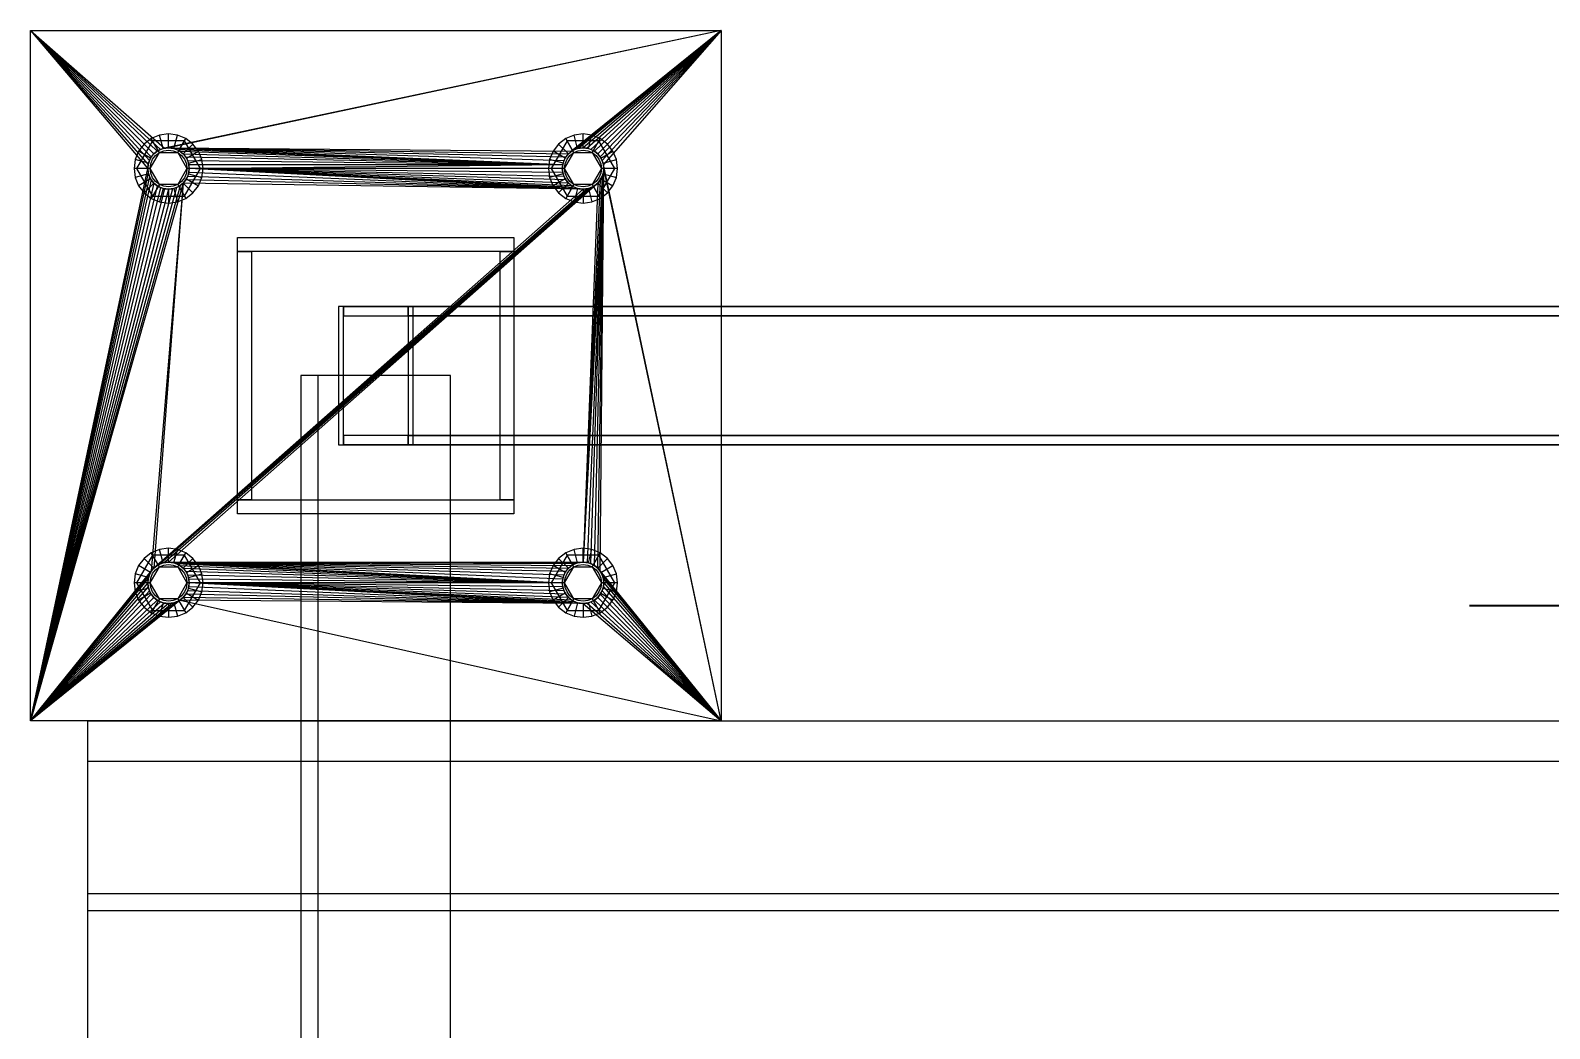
# Model space of a CAD drawing. Header units: millimetres. Extents: x -1970 to 34302, y -65268 to 6837.
# Drawn here: x 9095 to 9754, y -17534 to -17100 of the extents above; entities that cross this region are included whole.
import ezdxf

# ---------------------------------------------------------------- set-up
doc = ezdxf.new("R2010")
doc.units = ezdxf.units.MM
doc.layers.add('COTAS_O', color=1, linetype='Continuous', lineweight=0)
doc.layers.add('superior_mezcladora', color=7, linetype='Continuous', lineweight=0)
doc.dimstyles.new('R19_100', dxfattribs={"dimtxt": 250, "dimasz": 150, "dimexe": 150, "dimexo": 80, "dimgap": 100, "dimtad": 1, "dimtih": 1, "dimtoh": 1, "dimdsep": 46, "dimcen": 0.09, "dimadec": 0, "dimazin": 0, "dimtfac": 1, "dimtdec": 4, "dimtofl": 0, "dimtmove": 0, "dimatfit": 3, "dimfxl": 1, "dimtolj": 1, "dimtzin": 0, "dimarcsym": 0})

# ---------------------------------------------------------------- blocks, each defined once
blk = doc.blocks.new('*D29')
at = {"layer": 'COTAS_O', "color": 0, "lineweight": -2, "transparency": 16777216}
for p, q in [((10489.53, -17350), (9719.53, -17350)), ((9869.53, -18500), (9869.53, -17500)), ((10489.53, -18650), (9719.53, -18650))]:
    blk.add_line(p, q, dxfattribs=at)
at = {"layer": 'COTAS_O', "color": 0, "transparency": 16777216}
for points in [[(9844.53, -17500), (9894.53, -17500), (9869.53, -17350)], [(9844.53, -18500), (9894.53, -18500), (9869.53, -18650)]]:
    blk.add_solid(points, dxfattribs=at)
at = {"layer": 'Defpoints', "color": 0, "transparency": 16777216}
for p in [(9869.53, -17350), (10569.53, -17350), (10569.53, -18650)]:
    blk.add_point(p, dxfattribs=at)

msp = doc.modelspace()

# ---------------------------------------------------------------- linework, layer by layer
at = {"layer": 'superior_mezcladora'}
for p, q in [((9094.529, -17400), (9094.529, -17100)), ((9094.529, -17100), (9145.529, -17160)), ((9094.529, -17100), (9145.702, -17158.244)), ((9094.529, -17100), (9146.214, -17156.556)), ((9094.529, -17100), (9147.045, -17155)), ((9094.529, -17100), (9148.165, -17153.636)), ((9094.529, -17100), (9149.528, -17152.517)), ((9094.529, -17100), (9151.084, -17151.685)), ((9094.529, -17100), (9152.773, -17151.173)), ((9094.529, -17100), (9394.529, -17100)), ((9394.529, -17100), (9152.773, -17151.173)), ((9394.529, -17100), (9154.529, -17151)), ((9394.529, -17100), (9329.528, -17152.517)), ((9394.529, -17100), (9331.084, -17151.685)), ((9394.529, -17100), (9332.773, -17151.173)), ((9394.529, -17100), (9334.529, -17151)), ((9394.529, -17100), (9336.284, -17151.173)), ((9394.529, -17100), (9337.973, -17151.685)), ((9394.529, -17100), (9339.529, -17152.517)), ((9394.529, -17100), (9340.893, -17153.636)), ((9394.529, -17100), (9342.012, -17155)), ((9394.529, -17100), (9342.843, -17156.556)), ((9394.529, -17100), (9343.356, -17158.244)), ((9394.529, -17100), (9394.529, -17400)), ((9147.029, -17147.01), (9143.922, -17149.393)), ((9150.646, -17145.511), (9147.029, -17147.01)), ((9150.029, -17152.206), (9147.029, -17147.01)), ((9154.529, -17145), (9150.646, -17145.511)), ((9152.199, -17151.307), (9150.646, -17145.511)), ((9158.411, -17145.511), (9154.529, -17145)), ((9154.529, -17151), (9154.529, -17145)), ((9156.858, -17151.307), (9158.411, -17145.511)), ((9162.029, -17147.01), (9158.411, -17145.511)), ((9159.029, -17152.206), (9162.029, -17147.01)), ((9165.135, -17149.393), (9162.029, -17147.01)), ((9327.029, -17147.01), (9323.922, -17149.393)), ((9330.646, -17145.511), (9327.029, -17147.01)), ((9330.029, -17152.206), (9327.029, -17147.01)), ((9334.529, -17145), (9330.646, -17145.511)), ((9332.199, -17151.307), (9330.646, -17145.511)), ((9338.411, -17145.511), (9334.529, -17145)), ((9334.529, -17151), (9334.529, -17145)), ((9336.858, -17151.307), (9338.411, -17145.511)), ((9342.029, -17147.01), (9338.411, -17145.511)), ((9339.029, -17152.206), (9342.029, -17147.01)), ((9345.135, -17149.393), (9342.029, -17147.01)), ((9141.538, -17152.5), (9140.04, -17156.118)), ((9147.604, -17148.006), (9140.679, -17160)), ((9143.922, -17149.393), (9141.538, -17152.5)), ((9146.734, -17155.5), (9141.538, -17152.5)), ((9148.165, -17153.636), (9143.922, -17149.393)), ((9146.529, -17160), (9150.529, -17153.072)), ((9146.734, -17155.5), (9148.165, -17153.636)), ((9148.165, -17153.636), (9147.045, -17155)), ((9161.454, -17148.006), (9147.604, -17148.006)), ((9150.529, -17153.072), (9147.604, -17148.006)), ((9148.165, -17153.636), (9150.029, -17152.206)), ((9149.528, -17152.517), (9148.165, -17153.636)), ((9148.872, -17154.343), (9150.529, -17153.072)), ((9151.084, -17151.685), (9149.528, -17152.517)), ((9150.029, -17152.206), (9152.199, -17151.307)), ((9150.529, -17153.072), (9152.458, -17152.273)), ((9150.529, -17153.072), (9158.529, -17153.072)), ((9152.773, -17151.173), (9151.084, -17151.685)), ((9152.199, -17151.307), (9154.529, -17151)), ((9152.458, -17152.273), (9154.529, -17152)), ((9154.529, -17151), (9152.773, -17151.173)), ((9156.284, -17151.173), (9154.529, -17151)), ((9154.529, -17151), (9325.702, -17158.244)), ((9154.529, -17151), (9326.214, -17156.556)), ((9154.529, -17151), (9327.045, -17155)), ((9154.529, -17151), (9328.165, -17153.636)), ((9154.529, -17151), (9329.528, -17152.517)), ((9154.529, -17151), (9156.858, -17151.307)), ((9154.529, -17152), (9156.599, -17152.273)), ((9157.973, -17151.685), (9156.284, -17151.173)), ((9156.284, -17151.173), (9325.702, -17158.244)), ((9156.599, -17152.273), (9158.529, -17153.072)), ((9156.858, -17151.307), (9159.029, -17152.206)), ((9159.529, -17152.517), (9157.973, -17151.685)), ((9157.973, -17151.685), (9325.702, -17158.244)), ((9158.529, -17153.072), (9161.454, -17148.006)), ((9158.529, -17153.072), (9160.185, -17154.343)), ((9158.529, -17153.072), (9162.529, -17160)), ((9159.029, -17152.206), (9160.893, -17153.636)), ((9160.893, -17153.636), (9159.529, -17152.517)), ((9159.529, -17152.517), (9325.702, -17158.244)), ((9160.893, -17153.636), (9165.135, -17149.393)), ((9162.012, -17155), (9160.893, -17153.636)), ((9160.893, -17153.636), (9325.702, -17158.244)), ((9160.893, -17153.636), (9162.323, -17155.5)), ((9168.379, -17160), (9161.454, -17148.006)), ((9162.323, -17155.5), (9167.519, -17152.5)), ((9167.519, -17152.5), (9165.135, -17149.393)), ((9169.017, -17156.118), (9167.519, -17152.5)), ((9321.538, -17152.5), (9320.04, -17156.118)), ((9327.604, -17148.006), (9320.679, -17160)), ((9323.922, -17149.393), (9321.538, -17152.5)), ((9326.734, -17155.5), (9321.538, -17152.5)), ((9328.165, -17153.636), (9323.922, -17149.393)), ((9326.529, -17160), (9330.529, -17153.072)), ((9326.734, -17155.5), (9328.165, -17153.636)), ((9328.165, -17153.636), (9327.045, -17155)), ((9341.454, -17148.006), (9327.604, -17148.006)), ((9330.529, -17153.072), (9327.604, -17148.006)), ((9328.165, -17153.636), (9330.029, -17152.206)), ((9329.528, -17152.517), (9328.165, -17153.636)), ((9328.872, -17154.343), (9330.529, -17153.072)), ((9331.084, -17151.685), (9329.528, -17152.517)), ((9330.029, -17152.206), (9332.199, -17151.307)), ((9330.529, -17153.072), (9332.458, -17152.273)), ((9330.529, -17153.072), (9338.529, -17153.072)), ((9332.773, -17151.173), (9331.084, -17151.685)), ((9332.199, -17151.307), (9334.529, -17151)), ((9332.458, -17152.273), (9334.529, -17152)), ((9334.529, -17151), (9332.773, -17151.173)), ((9336.284, -17151.173), (9334.529, -17151)), ((9334.529, -17151), (9336.858, -17151.307)), ((9334.529, -17152), (9336.599, -17152.273)), ((9337.973, -17151.685), (9336.284, -17151.173)), ((9336.599, -17152.273), (9338.529, -17153.072)), ((9336.858, -17151.307), (9339.029, -17152.206)), ((9339.529, -17152.517), (9337.973, -17151.685)), ((9338.529, -17153.072), (9341.454, -17148.006)), ((9338.529, -17153.072), (9340.185, -17154.343)), ((9338.529, -17153.072), (9342.529, -17160)), ((9339.029, -17152.206), (9340.893, -17153.636)), ((9340.893, -17153.636), (9339.529, -17152.517)), ((9340.893, -17153.636), (9345.135, -17149.393)), ((9342.012, -17155), (9340.893, -17153.636)), ((9340.893, -17153.636), (9342.323, -17155.5)), ((9348.379, -17160), (9341.454, -17148.006)), ((9342.323, -17155.5), (9347.519, -17152.5)), ((9347.519, -17152.5), (9345.135, -17149.393)), ((9349.017, -17156.118), (9347.519, -17152.5)), ((9094.529, -17400), (9145.529, -17160)), ((9140.04, -17156.118), (9139.529, -17160)), ((9145.529, -17160), (9139.529, -17160)), ((9139.529, -17160), (9140.04, -17163.882)), ((9145.835, -17157.671), (9140.04, -17156.118)), ((9146.529, -17160), (9140.679, -17160)), ((9140.679, -17160), (9147.604, -17171.994)), ((9145.529, -17160), (9145.835, -17157.671)), ((9145.702, -17158.244), (9145.529, -17160)), ((9145.529, -17160), (9145.702, -17161.756)), ((9145.835, -17162.329), (9145.529, -17160)), ((9146.214, -17156.556), (9145.702, -17158.244)), ((9145.835, -17157.671), (9146.734, -17155.5)), ((9147.045, -17155), (9146.214, -17156.556)), ((9146.529, -17160), (9146.801, -17157.929)), ((9146.801, -17162.071), (9146.529, -17160)), ((9150.529, -17166.928), (9146.529, -17160)), ((9146.801, -17157.929), (9147.6, -17156)), ((9147.6, -17156), (9148.872, -17154.343)), ((9162.529, -17160), (9158.529, -17166.928)), ((9160.185, -17154.343), (9161.457, -17156)), ((9161.454, -17171.994), (9168.379, -17160)), ((9161.457, -17156), (9162.256, -17157.929)), ((9162.843, -17156.556), (9162.012, -17155)), ((9162.012, -17155), (9325.702, -17158.244)), ((9162.256, -17157.929), (9162.529, -17160)), ((9162.529, -17160), (9162.256, -17162.071)), ((9162.323, -17155.5), (9163.222, -17157.671)), ((9168.379, -17160), (9162.529, -17160)), ((9163.356, -17158.244), (9162.843, -17156.556)), ((9162.843, -17156.556), (9325.702, -17158.244)), ((9163.222, -17157.671), (9169.017, -17156.118)), ((9163.222, -17157.671), (9163.529, -17160)), ((9163.529, -17160), (9163.222, -17162.329)), ((9163.529, -17160), (9163.356, -17158.244)), ((9163.356, -17158.244), (9325.702, -17158.244)), ((9163.356, -17161.756), (9163.529, -17160)), ((9163.529, -17160), (9325.702, -17158.244)), ((9325.529, -17160), (9163.529, -17160)), ((9325.702, -17161.756), (9163.529, -17160)), ((9326.214, -17163.444), (9163.529, -17160)), ((9327.045, -17165), (9163.529, -17160)), ((9328.165, -17166.364), (9163.529, -17160)), ((9329.528, -17167.483), (9163.529, -17160)), ((9331.084, -17168.315), (9163.529, -17160)), ((9332.773, -17168.827), (9163.529, -17160)), ((9334.529, -17169), (9163.529, -17160)), ((9169.529, -17160), (9163.529, -17160)), ((9169.529, -17160), (9169.017, -17156.118)), ((9169.017, -17163.882), (9169.529, -17160)), ((9320.04, -17156.118), (9319.529, -17160)), ((9325.529, -17160), (9319.529, -17160)), ((9319.529, -17160), (9320.04, -17163.882)), ((9325.835, -17157.671), (9320.04, -17156.118)), ((9326.529, -17160), (9320.679, -17160)), ((9320.679, -17160), (9327.604, -17171.994)), ((9325.529, -17160), (9325.835, -17157.671)), ((9325.702, -17158.244), (9325.529, -17160)), ((9325.529, -17160), (9325.702, -17161.756)), ((9325.835, -17162.329), (9325.529, -17160)), ((9326.214, -17156.556), (9325.702, -17158.244)), ((9325.835, -17157.671), (9326.734, -17155.5)), ((9327.045, -17155), (9326.214, -17156.556)), ((9326.529, -17160), (9326.801, -17157.929)), ((9326.801, -17162.071), (9326.529, -17160)), ((9330.529, -17166.928), (9326.529, -17160)), ((9326.801, -17157.929), (9327.6, -17156)), ((9327.6, -17156), (9328.872, -17154.343)), ((9343.529, -17160), (9334.529, -17331)), ((9343.529, -17160), (9336.284, -17331.173)), ((9337.973, -17331.685), (9343.529, -17160)), ((9342.529, -17160), (9338.529, -17166.928)), ((9339.529, -17332.517), (9343.529, -17160)), ((9340.185, -17154.343), (9341.457, -17156)), ((9340.893, -17333.636), (9343.529, -17160)), ((9341.454, -17171.994), (9348.379, -17160)), ((9341.457, -17156), (9342.256, -17157.929)), ((9342.843, -17156.556), (9342.012, -17155)), ((9342.012, -17335), (9343.529, -17160)), ((9342.256, -17157.929), (9342.529, -17160)), ((9342.529, -17160), (9342.256, -17162.071)), ((9342.323, -17155.5), (9343.222, -17157.671)), ((9348.379, -17160), (9342.529, -17160)), ((9343.356, -17158.244), (9342.843, -17156.556)), ((9343.222, -17157.671), (9349.017, -17156.118)), ((9343.222, -17157.671), (9343.529, -17160)), ((9343.529, -17160), (9343.222, -17162.329)), ((9394.529, -17400), (9343.356, -17158.244)), ((9343.529, -17160), (9343.356, -17158.244)), ((9343.356, -17161.756), (9343.529, -17160)), ((9394.529, -17400), (9343.529, -17160)), ((9349.529, -17160), (9343.529, -17160)), ((9349.529, -17160), (9349.017, -17156.118)), ((9349.017, -17163.882), (9349.529, -17160)), ((9145.702, -17161.756), (9094.529, -17400)), ((9146.214, -17163.444), (9094.529, -17400)), ((9147.045, -17165), (9094.529, -17400)), ((9148.165, -17166.364), (9094.529, -17400)), ((9160.893, -17166.364), (9094.529, -17400)), ((9145.835, -17162.329), (9140.04, -17163.882)), ((9140.04, -17163.882), (9141.538, -17167.5)), ((9146.734, -17164.5), (9141.538, -17167.5)), ((9148.165, -17166.364), (9143.922, -17170.607)), ((9145.702, -17161.756), (9146.214, -17163.444)), ((9146.734, -17164.5), (9145.835, -17162.329)), ((9146.214, -17163.444), (9147.045, -17165)), ((9148.165, -17166.364), (9146.734, -17164.5)), ((9147.6, -17164), (9146.801, -17162.071)), ((9147.045, -17165), (9148.165, -17166.364)), ((9160.893, -17166.364), (9147.045, -17335)), ((9148.872, -17165.657), (9147.6, -17164)), ((9150.529, -17166.928), (9147.604, -17171.994)), ((9148.165, -17166.364), (9149.528, -17167.483)), ((9160.893, -17166.364), (9148.165, -17333.636)), ((9340.893, -17166.364), (9148.165, -17333.636)), ((9150.029, -17167.794), (9148.165, -17166.364)), ((9150.529, -17166.928), (9148.872, -17165.657)), ((9340.893, -17166.364), (9149.528, -17332.517)), ((9152.458, -17167.727), (9150.529, -17166.928)), ((9158.529, -17166.928), (9150.529, -17166.928)), ((9340.893, -17166.364), (9151.084, -17331.685)), ((9340.893, -17166.364), (9152.773, -17331.173)), ((9340.893, -17166.364), (9154.529, -17331)), ((9158.529, -17166.928), (9156.599, -17167.727)), ((9160.185, -17165.657), (9158.529, -17166.928)), ((9158.529, -17166.928), (9161.454, -17171.994)), ((9160.893, -17166.364), (9159.029, -17167.794)), ((9159.529, -17167.483), (9160.893, -17166.364)), ((9161.457, -17164), (9160.185, -17165.657)), ((9162.323, -17164.5), (9160.893, -17166.364)), ((9160.893, -17166.364), (9162.012, -17165)), ((9334.529, -17169), (9160.893, -17166.364)), ((9160.893, -17166.364), (9165.135, -17170.607)), ((9162.256, -17162.071), (9161.457, -17164)), ((9162.012, -17165), (9162.843, -17163.444)), ((9334.529, -17169), (9162.012, -17165)), ((9163.222, -17162.329), (9162.323, -17164.5)), ((9162.323, -17164.5), (9167.519, -17167.5)), ((9162.843, -17163.444), (9163.356, -17161.756)), ((9334.529, -17169), (9162.843, -17163.444)), ((9163.222, -17162.329), (9169.017, -17163.882)), ((9334.529, -17169), (9163.356, -17161.756)), ((9167.519, -17167.5), (9169.017, -17163.882)), ((9325.835, -17162.329), (9320.04, -17163.882)), ((9320.04, -17163.882), (9321.538, -17167.5)), ((9326.734, -17164.5), (9321.538, -17167.5)), ((9328.165, -17166.364), (9323.922, -17170.607)), ((9325.702, -17161.756), (9326.214, -17163.444)), ((9326.734, -17164.5), (9325.835, -17162.329)), ((9326.214, -17163.444), (9327.045, -17165)), ((9328.165, -17166.364), (9326.734, -17164.5)), ((9327.6, -17164), (9326.801, -17162.071)), ((9327.045, -17165), (9328.165, -17166.364)), ((9328.872, -17165.657), (9327.6, -17164)), ((9330.529, -17166.928), (9327.604, -17171.994)), ((9328.165, -17166.364), (9329.528, -17167.483)), ((9330.029, -17167.794), (9328.165, -17166.364)), ((9330.529, -17166.928), (9328.872, -17165.657)), ((9332.458, -17167.727), (9330.529, -17166.928)), ((9338.529, -17166.928), (9330.529, -17166.928)), ((9343.356, -17161.756), (9334.529, -17331)), ((9342.843, -17163.444), (9334.529, -17331)), ((9342.012, -17165), (9334.529, -17331)), ((9340.893, -17166.364), (9334.529, -17331)), ((9338.529, -17166.928), (9336.599, -17167.727)), ((9340.185, -17165.657), (9338.529, -17166.928)), ((9338.529, -17166.928), (9341.454, -17171.994)), ((9340.893, -17166.364), (9339.029, -17167.794)), ((9339.529, -17167.483), (9340.893, -17166.364)), ((9341.457, -17164), (9340.185, -17165.657)), ((9342.323, -17164.5), (9340.893, -17166.364)), ((9340.893, -17166.364), (9342.012, -17165)), ((9340.893, -17166.364), (9345.135, -17170.607)), ((9342.256, -17162.071), (9341.457, -17164)), ((9342.012, -17165), (9342.843, -17163.444)), ((9343.222, -17162.329), (9342.323, -17164.5)), ((9342.323, -17164.5), (9347.519, -17167.5)), ((9342.843, -17163.444), (9343.356, -17161.756)), ((9343.222, -17162.329), (9349.017, -17163.882)), ((9347.519, -17167.5), (9349.017, -17163.882)), ((9149.528, -17167.483), (9094.529, -17400)), ((9159.529, -17167.483), (9094.529, -17400)), ((9151.084, -17168.315), (9094.529, -17400)), ((9157.973, -17168.315), (9094.529, -17400)), ((9152.773, -17168.827), (9094.529, -17400)), ((9156.284, -17168.827), (9094.529, -17400)), ((9154.529, -17169), (9094.529, -17400)), ((9141.538, -17167.5), (9143.922, -17170.607)), ((9143.922, -17170.607), (9147.029, -17172.99)), ((9150.029, -17167.794), (9147.029, -17172.99)), ((9147.029, -17172.99), (9150.646, -17174.489)), ((9147.604, -17171.994), (9161.454, -17171.994)), ((9339.529, -17167.483), (9148.165, -17333.636)), ((9337.973, -17168.315), (9148.165, -17333.636)), ((9336.284, -17168.827), (9148.165, -17333.636)), ((9334.529, -17169), (9148.165, -17333.636)), ((9149.528, -17167.483), (9151.084, -17168.315)), ((9152.199, -17168.693), (9150.029, -17167.794)), ((9152.199, -17168.693), (9150.646, -17174.489)), ((9151.084, -17168.315), (9152.773, -17168.827)), ((9154.529, -17169), (9152.199, -17168.693)), ((9154.529, -17168), (9152.458, -17167.727)), ((9152.773, -17168.827), (9154.529, -17169)), ((9156.599, -17167.727), (9154.529, -17168)), ((9156.858, -17168.693), (9154.529, -17169)), ((9154.529, -17169), (9156.284, -17168.827)), ((9154.529, -17169), (9154.529, -17175)), ((9156.284, -17168.827), (9157.973, -17168.315)), ((9159.029, -17167.794), (9156.858, -17168.693)), ((9156.858, -17168.693), (9158.411, -17174.489)), ((9157.973, -17168.315), (9159.529, -17167.483)), ((9158.411, -17174.489), (9162.029, -17172.99)), ((9159.029, -17167.794), (9162.029, -17172.99)), ((9162.029, -17172.99), (9165.135, -17170.607)), ((9165.135, -17170.607), (9167.519, -17167.5)), ((9321.538, -17167.5), (9323.922, -17170.607)), ((9323.922, -17170.607), (9327.029, -17172.99)), ((9330.029, -17167.794), (9327.029, -17172.99)), ((9327.029, -17172.99), (9330.646, -17174.489)), ((9327.604, -17171.994), (9341.454, -17171.994)), ((9329.528, -17167.483), (9331.084, -17168.315)), ((9332.199, -17168.693), (9330.029, -17167.794)), ((9332.199, -17168.693), (9330.646, -17174.489)), ((9331.084, -17168.315), (9332.773, -17168.827)), ((9334.529, -17169), (9332.199, -17168.693)), ((9334.529, -17168), (9332.458, -17167.727)), ((9332.773, -17168.827), (9334.529, -17169)), ((9336.599, -17167.727), (9334.529, -17168)), ((9336.858, -17168.693), (9334.529, -17169)), ((9334.529, -17169), (9336.284, -17168.827)), ((9334.529, -17169), (9334.529, -17175)), ((9336.284, -17168.827), (9337.973, -17168.315)), ((9339.029, -17167.794), (9336.858, -17168.693)), ((9336.858, -17168.693), (9338.411, -17174.489)), ((9337.973, -17168.315), (9339.529, -17167.483)), ((9338.411, -17174.489), (9342.029, -17172.99)), ((9339.029, -17167.794), (9342.029, -17172.99)), ((9342.029, -17172.99), (9345.135, -17170.607)), ((9345.135, -17170.607), (9347.519, -17167.5)), ((9150.646, -17174.489), (9154.529, -17175)), ((9154.529, -17175), (9158.411, -17174.489)), ((9330.646, -17174.489), (9334.529, -17175)), ((9334.529, -17175), (9338.411, -17174.489)), ((9184.529, -17196), (9184.529, -17190)), ((9184.529, -17190), (9304.529, -17190)), ((9304.529, -17190), (9304.529, -17196)), ((9304.529, -17196), (9184.529, -17196)), ((9184.529, -17304), (9184.529, -17196)), ((9184.529, -17196), (9190.529, -17196)), ((9190.529, -17196), (9190.529, -17304)), ((9298.529, -17304), (9298.529, -17196)), ((9298.529, -17196), (9304.529, -17196)), ((9304.529, -17196), (9304.529, -17304)), ((10553.33, -17220), (9228.33, -17220)), ((9228.33, -17220), (9228.33, -17280)), ((9230.49, -17220), (9228.33, -17220)), ((9230.49, -17280), (9230.49, -17220)), ((9230.49, -17220), (10555.49, -17220)), ((9230.49, -17220), (9230.49, -17224)), ((9258.567, -17220), (9230.49, -17220)), ((10583.567, -17220), (9258.567, -17220)), ((9258.567, -17220), (9258.567, -17280)), ((9260.727, -17220), (9258.567, -17220)), ((9258.567, -17224), (9258.567, -17220)), ((9260.727, -17280), (9260.727, -17220)), ((9260.727, -17220), (10585.727, -17220)), ((9230.49, -17224), (10555.49, -17224)), ((9230.49, -17224), (9258.567, -17224)), ((10583.567, -17224), (9258.567, -17224)), ((9277.029, -17250), (9212.029, -17250)), ((9212.029, -17250), (9212.029, -18750)), ((9219.529, -17250), (9212.029, -17250)), ((9219.529, -18750), (9219.529, -17250)), ((9277.029, -18750), (9277.029, -17250)), ((10555.49, -17276), (9230.49, -17276)), ((9230.49, -17276), (9230.49, -17280)), ((9258.567, -17276), (9230.49, -17276)), ((9258.567, -17280), (9258.567, -17276)), ((9258.567, -17276), (10583.567, -17276)), ((9228.33, -17280), (10553.33, -17280)), ((9228.33, -17280), (9230.49, -17280)), ((10555.49, -17280), (9230.49, -17280)), ((9230.49, -17280), (9258.567, -17280)), ((9258.567, -17280), (10583.567, -17280)), ((9258.567, -17280), (9260.727, -17280)), ((10585.727, -17280), (9260.727, -17280)), ((9184.529, -17310), (9184.529, -17304)), ((9184.529, -17304), (9304.529, -17304)), ((9190.529, -17304), (9184.529, -17304)), ((9304.529, -17304), (9298.529, -17304)), ((9304.529, -17304), (9304.529, -17310)), ((9304.529, -17310), (9184.529, -17310)), ((9150.646, -17325.511), (9147.029, -17327.01)), ((9154.529, -17325), (9150.646, -17325.511)), ((9152.199, -17331.307), (9150.646, -17325.511)), ((9158.411, -17325.511), (9154.529, -17325)), ((9154.529, -17331), (9154.529, -17325)), ((9156.858, -17331.307), (9158.411, -17325.511)), ((9162.029, -17327.01), (9158.411, -17325.511)), ((9330.646, -17325.511), (9327.029, -17327.01)), ((9334.529, -17325), (9330.646, -17325.511)), ((9332.199, -17331.307), (9330.646, -17325.511)), ((9338.411, -17325.511), (9334.529, -17325)), ((9334.529, -17331), (9334.529, -17325)), ((9336.858, -17331.307), (9338.411, -17325.511)), ((9342.029, -17327.01), (9338.411, -17325.511)), ((9147.604, -17328.006), (9140.679, -17340)), ((9143.922, -17329.393), (9141.538, -17332.5)), ((9147.029, -17327.01), (9143.922, -17329.393)), ((9148.165, -17333.636), (9143.922, -17329.393)), ((9150.029, -17332.206), (9147.029, -17327.01)), ((9161.454, -17328.006), (9147.604, -17328.006)), ((9150.529, -17333.072), (9147.604, -17328.006)), ((9148.165, -17333.636), (9150.029, -17332.206)), ((9151.084, -17331.685), (9149.528, -17332.517)), ((9150.029, -17332.206), (9152.199, -17331.307)), ((9152.773, -17331.173), (9151.084, -17331.685)), ((9152.199, -17331.307), (9154.529, -17331)), ((9152.458, -17332.273), (9154.529, -17332)), ((9154.529, -17331), (9152.773, -17331.173)), ((9156.284, -17331.173), (9154.529, -17331)), ((9154.529, -17331), (9325.529, -17340)), ((9154.529, -17331), (9325.702, -17338.244)), ((9154.529, -17331), (9326.214, -17336.556)), ((9154.529, -17331), (9327.045, -17335)), ((9154.529, -17331), (9328.165, -17333.636)), ((9154.529, -17331), (9329.528, -17332.517)), ((9154.529, -17331), (9331.084, -17331.685)), ((9154.529, -17331), (9332.773, -17331.173)), ((9154.529, -17331), (9334.529, -17331)), ((9154.529, -17331), (9156.858, -17331.307)), ((9154.529, -17332), (9156.599, -17332.273)), ((9157.973, -17331.685), (9156.284, -17331.173)), ((9156.284, -17331.173), (9325.529, -17340)), ((9156.858, -17331.307), (9159.029, -17332.206)), ((9159.529, -17332.517), (9157.973, -17331.685)), ((9157.973, -17331.685), (9325.529, -17340)), ((9158.529, -17333.072), (9161.454, -17328.006)), ((9159.029, -17332.206), (9162.029, -17327.01)), ((9159.029, -17332.206), (9160.893, -17333.636)), ((9160.893, -17333.636), (9165.135, -17329.393)), ((9168.379, -17340), (9161.454, -17328.006)), ((9165.135, -17329.393), (9162.029, -17327.01)), ((9167.519, -17332.5), (9165.135, -17329.393)), ((9327.604, -17328.006), (9320.679, -17340)), ((9323.922, -17329.393), (9321.538, -17332.5)), ((9327.029, -17327.01), (9323.922, -17329.393)), ((9328.165, -17333.636), (9323.922, -17329.393)), ((9330.029, -17332.206), (9327.029, -17327.01)), ((9341.454, -17328.006), (9327.604, -17328.006)), ((9330.529, -17333.072), (9327.604, -17328.006)), ((9328.165, -17333.636), (9330.029, -17332.206)), ((9331.084, -17331.685), (9329.528, -17332.517)), ((9330.029, -17332.206), (9332.199, -17331.307)), ((9332.773, -17331.173), (9331.084, -17331.685)), ((9332.199, -17331.307), (9334.529, -17331)), ((9332.458, -17332.273), (9334.529, -17332)), ((9334.529, -17331), (9332.773, -17331.173)), ((9336.284, -17331.173), (9334.529, -17331)), ((9334.529, -17331), (9336.858, -17331.307)), ((9334.529, -17332), (9336.599, -17332.273)), ((9337.973, -17331.685), (9336.284, -17331.173)), ((9336.858, -17331.307), (9339.029, -17332.206)), ((9339.529, -17332.517), (9337.973, -17331.685)), ((9338.529, -17333.072), (9341.454, -17328.006)), ((9339.029, -17332.206), (9342.029, -17327.01)), ((9339.029, -17332.206), (9340.893, -17333.636)), ((9340.893, -17333.636), (9345.135, -17329.393)), ((9348.379, -17340), (9341.454, -17328.006)), ((9345.135, -17329.393), (9342.029, -17327.01)), ((9347.519, -17332.5), (9345.135, -17329.393)), ((9094.529, -17400), (9147.045, -17335)), ((9094.529, -17400), (9146.214, -17336.556)), ((9094.529, -17400), (9145.702, -17338.244)), ((9140.04, -17336.118), (9139.529, -17340)), ((9141.538, -17332.5), (9140.04, -17336.118)), ((9145.835, -17337.671), (9140.04, -17336.118)), ((9146.734, -17335.5), (9141.538, -17332.5)), ((9145.529, -17340), (9145.835, -17337.671)), ((9145.702, -17338.244), (9145.529, -17340)), ((9146.214, -17336.556), (9145.702, -17338.244)), ((9145.835, -17337.671), (9146.734, -17335.5)), ((9147.045, -17335), (9146.214, -17336.556)), ((9146.529, -17340), (9150.529, -17333.072)), ((9146.529, -17340), (9146.801, -17337.929)), ((9146.734, -17335.5), (9148.165, -17333.636)), ((9146.801, -17337.929), (9147.6, -17336)), ((9148.165, -17333.636), (9147.045, -17335)), ((9147.6, -17336), (9148.872, -17334.343)), ((9149.528, -17332.517), (9148.165, -17333.636)), ((9148.872, -17334.343), (9150.529, -17333.072)), ((9150.529, -17333.072), (9152.458, -17332.273)), ((9150.529, -17333.072), (9158.529, -17333.072)), ((9156.599, -17332.273), (9158.529, -17333.072)), ((9158.529, -17333.072), (9160.185, -17334.343)), ((9158.529, -17333.072), (9162.529, -17340)), ((9160.893, -17333.636), (9159.529, -17332.517)), ((9159.529, -17332.517), (9325.529, -17340)), ((9160.185, -17334.343), (9161.457, -17336)), ((9162.012, -17335), (9160.893, -17333.636)), ((9160.893, -17333.636), (9325.529, -17340)), ((9160.893, -17333.636), (9162.323, -17335.5)), ((9161.457, -17336), (9162.256, -17337.929)), ((9162.843, -17336.556), (9162.012, -17335)), ((9162.012, -17335), (9325.529, -17340)), ((9162.256, -17337.929), (9162.529, -17340)), ((9162.323, -17335.5), (9167.519, -17332.5)), ((9162.323, -17335.5), (9163.222, -17337.671)), ((9163.356, -17338.244), (9162.843, -17336.556)), ((9162.843, -17336.556), (9325.529, -17340)), ((9163.222, -17337.671), (9169.017, -17336.118)), ((9163.222, -17337.671), (9163.529, -17340)), ((9163.529, -17340), (9163.356, -17338.244)), ((9163.356, -17338.244), (9325.529, -17340)), ((9169.017, -17336.118), (9167.519, -17332.5)), ((9169.529, -17340), (9169.017, -17336.118)), ((9320.04, -17336.118), (9319.529, -17340)), ((9321.538, -17332.5), (9320.04, -17336.118)), ((9325.835, -17337.671), (9320.04, -17336.118)), ((9326.734, -17335.5), (9321.538, -17332.5)), ((9325.529, -17340), (9325.835, -17337.671)), ((9325.702, -17338.244), (9325.529, -17340)), ((9326.214, -17336.556), (9325.702, -17338.244)), ((9325.835, -17337.671), (9326.734, -17335.5)), ((9327.045, -17335), (9326.214, -17336.556)), ((9326.529, -17340), (9330.529, -17333.072)), ((9326.529, -17340), (9326.801, -17337.929)), ((9326.734, -17335.5), (9328.165, -17333.636)), ((9326.801, -17337.929), (9327.6, -17336)), ((9328.165, -17333.636), (9327.045, -17335)), ((9327.6, -17336), (9328.872, -17334.343)), ((9329.528, -17332.517), (9328.165, -17333.636)), ((9328.872, -17334.343), (9330.529, -17333.072)), ((9330.529, -17333.072), (9332.458, -17332.273)), ((9330.529, -17333.072), (9338.529, -17333.072)), ((9336.599, -17332.273), (9338.529, -17333.072)), ((9338.529, -17333.072), (9340.185, -17334.343)), ((9338.529, -17333.072), (9342.529, -17340)), ((9340.893, -17333.636), (9339.529, -17332.517)), ((9340.185, -17334.343), (9341.457, -17336)), ((9342.012, -17335), (9340.893, -17333.636)), ((9340.893, -17333.636), (9342.323, -17335.5)), ((9341.457, -17336), (9342.256, -17337.929)), ((9342.843, -17336.556), (9342.012, -17335)), ((9342.012, -17335), (9394.529, -17400)), ((9342.256, -17337.929), (9342.529, -17340)), ((9342.323, -17335.5), (9347.519, -17332.5)), ((9342.323, -17335.5), (9343.222, -17337.671)), ((9343.356, -17338.244), (9342.843, -17336.556)), ((9342.843, -17336.556), (9394.529, -17400)), ((9343.222, -17337.671), (9349.017, -17336.118)), ((9343.222, -17337.671), (9343.529, -17340)), ((9343.529, -17340), (9343.356, -17338.244)), ((9343.356, -17338.244), (9394.529, -17400)), ((9349.017, -17336.118), (9347.519, -17332.5)), ((9349.529, -17340), (9349.017, -17336.118)), ((9145.529, -17340), (9094.529, -17400)), ((9145.702, -17341.756), (9094.529, -17400)), ((9146.214, -17343.444), (9094.529, -17400)), ((9147.045, -17345), (9094.529, -17400)), ((9145.529, -17340), (9139.529, -17340)), ((9139.529, -17340), (9140.04, -17343.882)), ((9145.835, -17342.329), (9140.04, -17343.882)), ((9140.04, -17343.882), (9141.538, -17347.5)), ((9146.529, -17340), (9140.679, -17340)), ((9140.679, -17340), (9147.604, -17351.994)), ((9146.734, -17344.5), (9141.538, -17347.5)), ((9145.529, -17340), (9145.702, -17341.756)), ((9145.835, -17342.329), (9145.529, -17340)), ((9145.702, -17341.756), (9146.214, -17343.444)), ((9146.734, -17344.5), (9145.835, -17342.329)), ((9146.214, -17343.444), (9147.045, -17345)), ((9146.801, -17342.071), (9146.529, -17340)), ((9150.529, -17346.928), (9146.529, -17340)), ((9148.165, -17346.364), (9146.734, -17344.5)), ((9147.6, -17344), (9146.801, -17342.071)), ((9147.045, -17345), (9148.165, -17346.364)), ((9148.872, -17345.657), (9147.6, -17344)), ((9162.529, -17340), (9158.529, -17346.928)), ((9161.457, -17344), (9160.185, -17345.657)), ((9162.323, -17344.5), (9160.893, -17346.364)), ((9160.893, -17346.364), (9162.012, -17345)), ((9161.454, -17351.994), (9168.379, -17340)), ((9162.256, -17342.071), (9161.457, -17344)), ((9162.012, -17345), (9162.843, -17343.444)), ((9334.529, -17349), (9162.012, -17345)), ((9162.529, -17340), (9162.256, -17342.071)), ((9163.222, -17342.329), (9162.323, -17344.5)), ((9162.323, -17344.5), (9167.519, -17347.5)), ((9168.379, -17340), (9162.529, -17340)), ((9162.843, -17343.444), (9163.356, -17341.756)), ((9334.529, -17349), (9162.843, -17343.444)), ((9163.529, -17340), (9163.222, -17342.329)), ((9163.222, -17342.329), (9169.017, -17343.882)), ((9163.356, -17341.756), (9163.529, -17340)), ((9334.529, -17349), (9163.356, -17341.756)), ((9325.529, -17340), (9163.529, -17340)), ((9325.702, -17341.756), (9163.529, -17340)), ((9326.214, -17343.444), (9163.529, -17340)), ((9327.045, -17345), (9163.529, -17340)), ((9328.165, -17346.364), (9163.529, -17340)), ((9329.528, -17347.483), (9163.529, -17340)), ((9331.084, -17348.315), (9163.529, -17340)), ((9332.773, -17348.827), (9163.529, -17340)), ((9334.529, -17349), (9163.529, -17340)), ((9169.529, -17340), (9163.529, -17340)), ((9167.519, -17347.5), (9169.017, -17343.882)), ((9169.017, -17343.882), (9169.529, -17340)), ((9325.529, -17340), (9319.529, -17340)), ((9319.529, -17340), (9320.04, -17343.882)), ((9325.835, -17342.329), (9320.04, -17343.882)), ((9320.04, -17343.882), (9321.538, -17347.5)), ((9326.529, -17340), (9320.679, -17340)), ((9320.679, -17340), (9327.604, -17351.994)), ((9326.734, -17344.5), (9321.538, -17347.5)), ((9325.529, -17340), (9325.702, -17341.756)), ((9325.835, -17342.329), (9325.529, -17340)), ((9325.702, -17341.756), (9326.214, -17343.444)), ((9326.734, -17344.5), (9325.835, -17342.329)), ((9326.214, -17343.444), (9327.045, -17345)), ((9326.801, -17342.071), (9326.529, -17340)), ((9330.529, -17346.928), (9326.529, -17340)), ((9328.165, -17346.364), (9326.734, -17344.5)), ((9327.6, -17344), (9326.801, -17342.071)), ((9327.045, -17345), (9328.165, -17346.364)), ((9328.872, -17345.657), (9327.6, -17344)), ((9342.529, -17340), (9338.529, -17346.928)), ((9341.457, -17344), (9340.185, -17345.657)), ((9342.323, -17344.5), (9340.893, -17346.364)), ((9340.893, -17346.364), (9342.012, -17345)), ((9341.454, -17351.994), (9348.379, -17340)), ((9342.256, -17342.071), (9341.457, -17344)), ((9342.012, -17345), (9342.843, -17343.444)), ((9342.012, -17345), (9394.529, -17400)), ((9342.529, -17340), (9342.256, -17342.071)), ((9343.222, -17342.329), (9342.323, -17344.5)), ((9342.323, -17344.5), (9347.519, -17347.5)), ((9348.379, -17340), (9342.529, -17340)), ((9342.843, -17343.444), (9343.356, -17341.756)), ((9342.843, -17343.444), (9394.529, -17400)), ((9343.529, -17340), (9343.222, -17342.329)), ((9343.222, -17342.329), (9349.017, -17343.882)), ((9343.356, -17341.756), (9343.529, -17340)), ((9343.356, -17341.756), (9394.529, -17400)), ((9343.529, -17340), (9394.529, -17400)), ((9349.529, -17340), (9343.529, -17340)), ((9347.519, -17347.5), (9349.017, -17343.882)), ((9349.017, -17343.882), (9349.529, -17340)), ((9148.165, -17346.364), (9094.529, -17400)), ((9149.528, -17347.483), (9094.529, -17400)), ((9159.529, -17347.483), (9094.529, -17400)), ((9151.084, -17348.315), (9094.529, -17400)), ((9157.973, -17348.315), (9094.529, -17400)), ((9152.773, -17348.827), (9094.529, -17400)), ((9156.284, -17348.827), (9094.529, -17400)), ((9154.529, -17349), (9094.529, -17400)), ((9141.538, -17347.5), (9143.922, -17350.607)), ((9148.165, -17346.364), (9143.922, -17350.607)), ((9143.922, -17350.607), (9147.029, -17352.99)), ((9150.029, -17347.794), (9147.029, -17352.99)), ((9150.529, -17346.928), (9147.604, -17351.994)), ((9147.604, -17351.994), (9161.454, -17351.994)), ((9148.165, -17346.364), (9149.528, -17347.483)), ((9150.029, -17347.794), (9148.165, -17346.364)), ((9150.529, -17346.928), (9148.872, -17345.657)), ((9149.528, -17347.483), (9151.084, -17348.315)), ((9152.199, -17348.693), (9150.029, -17347.794)), ((9152.458, -17347.727), (9150.529, -17346.928)), ((9158.529, -17346.928), (9150.529, -17346.928)), ((9152.199, -17348.693), (9150.646, -17354.489)), ((9151.084, -17348.315), (9152.773, -17348.827)), ((9154.529, -17349), (9152.199, -17348.693)), ((9154.529, -17348), (9152.458, -17347.727)), ((9152.773, -17348.827), (9154.529, -17349)), ((9156.599, -17347.727), (9154.529, -17348)), ((9156.858, -17348.693), (9154.529, -17349)), ((9154.529, -17349), (9156.284, -17348.827)), ((9154.529, -17349), (9154.529, -17355)), ((9156.284, -17348.827), (9157.973, -17348.315)), ((9158.529, -17346.928), (9156.599, -17347.727)), ((9159.029, -17347.794), (9156.858, -17348.693)), ((9156.858, -17348.693), (9158.411, -17354.489)), ((9157.973, -17348.315), (9159.529, -17347.483)), ((9160.185, -17345.657), (9158.529, -17346.928)), ((9158.529, -17346.928), (9161.454, -17351.994)), ((9160.893, -17346.364), (9159.029, -17347.794)), ((9159.029, -17347.794), (9162.029, -17352.99)), ((9159.529, -17347.483), (9160.893, -17346.364)), ((9159.529, -17347.483), (9394.529, -17400)), ((9334.529, -17349), (9159.529, -17347.483)), ((9334.529, -17349), (9160.893, -17346.364)), ((9160.893, -17346.364), (9165.135, -17350.607)), ((9162.029, -17352.99), (9165.135, -17350.607)), ((9165.135, -17350.607), (9167.519, -17347.5)), ((9321.538, -17347.5), (9323.922, -17350.607)), ((9328.165, -17346.364), (9323.922, -17350.607)), ((9323.922, -17350.607), (9327.029, -17352.99)), ((9330.029, -17347.794), (9327.029, -17352.99)), ((9330.529, -17346.928), (9327.604, -17351.994)), ((9327.604, -17351.994), (9341.454, -17351.994)), ((9328.165, -17346.364), (9329.528, -17347.483)), ((9330.029, -17347.794), (9328.165, -17346.364)), ((9330.529, -17346.928), (9328.872, -17345.657)), ((9329.528, -17347.483), (9331.084, -17348.315)), ((9332.199, -17348.693), (9330.029, -17347.794)), ((9332.458, -17347.727), (9330.529, -17346.928)), ((9338.529, -17346.928), (9330.529, -17346.928)), ((9332.199, -17348.693), (9330.646, -17354.489)), ((9331.084, -17348.315), (9332.773, -17348.827)), ((9334.529, -17349), (9332.199, -17348.693)), ((9334.529, -17348), (9332.458, -17347.727)), ((9332.773, -17348.827), (9334.529, -17349)), ((9336.599, -17347.727), (9334.529, -17348)), ((9336.858, -17348.693), (9334.529, -17349)), ((9334.529, -17349), (9336.284, -17348.827)), ((9334.529, -17349), (9394.529, -17400)), ((9334.529, -17349), (9334.529, -17355)), ((9336.284, -17348.827), (9337.973, -17348.315)), ((9336.284, -17348.827), (9394.529, -17400)), ((9338.529, -17346.928), (9336.599, -17347.727)), ((9339.029, -17347.794), (9336.858, -17348.693)), ((9336.858, -17348.693), (9338.411, -17354.489)), ((9337.973, -17348.315), (9339.529, -17347.483)), ((9337.973, -17348.315), (9394.529, -17400)), ((9340.185, -17345.657), (9338.529, -17346.928)), ((9338.529, -17346.928), (9341.454, -17351.994)), ((9340.893, -17346.364), (9339.029, -17347.794)), ((9339.029, -17347.794), (9342.029, -17352.99)), ((9339.529, -17347.483), (9340.893, -17346.364)), ((9339.529, -17347.483), (9394.529, -17400)), ((9340.893, -17346.364), (9394.529, -17400)), ((9340.893, -17346.364), (9345.135, -17350.607)), ((9342.029, -17352.99), (9345.135, -17350.607)), ((9345.135, -17350.607), (9347.519, -17347.5)), ((9147.029, -17352.99), (9150.646, -17354.489)), ((9150.646, -17354.489), (9154.529, -17355)), ((9154.529, -17355), (9158.411, -17354.489)), ((9158.411, -17354.489), (9162.029, -17352.99)), ((9327.029, -17352.99), (9330.646, -17354.489)), ((9330.646, -17354.489), (9334.529, -17355)), ((9334.529, -17355), (9338.411, -17354.489)), ((9338.411, -17354.489), (9342.029, -17352.99)), ((9394.529, -17400), (9094.529, -17400)), ((9119.529, -18600), (9119.529, -17400)), ((9119.529, -17400), (10569.529, -17400)), ((9119.529, -17482.5), (9119.529, -17417.5)), ((9119.529, -17417.5), (10569.529, -17417.5)), ((9119.529, -17482.5), (9119.529, -17475)), ((9119.529, -17475), (10569.529, -17475)), ((10569.529, -17482.5), (9119.529, -17482.5))]:
    msp.add_line(p, q, dxfattribs=at)

# ---------------------------------------------------------------- dimensions: what is measured, and where the dimension line sits
at = {"layer": 'COTAS_O'}
dim = msp.add_aligned_dim(p1=(10569.529, -18650), p2=(10569.529, -17350), distance=700, text='<> O', dimstyle='R19_100', dxfattribs=at)
dim.commit()
dim.dimension.update_dxf_attribs({"geometry": '*D29', "text_midpoint": (9869.529, -18000)})

doc.saveas('drawing.dxf')
